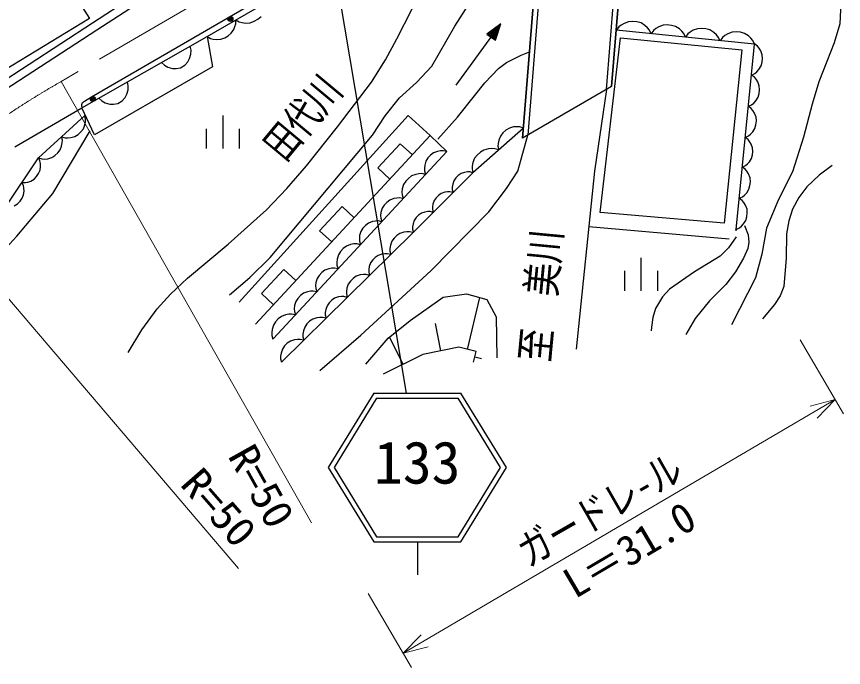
# Model space of a CAD drawing. Units: millimetres, scale not verified. Extents: x 40000 to 680000, y 20000 to 380000.
# Drawn here: x 454968 to 505079, y 240969 to 280400 of the extents above; entities that cross this region are included whole.
import ezdxf
from ezdxf.enums import TextEntityAlignment as Align

# ---------------------------------------------------------------- set-up
doc = ezdxf.new("R2010")
doc.units = ezdxf.units.MM
doc.header["$LTSCALE"] = 1000
doc.linetypes.add('CHAIN', pattern=[18.5, 12, -1.5, 3.5, -1.5])
for name, color, linetype, lineweight in [('M-BGD', 7, 'Continuous', 25), ('M-BMK', 2, 'CHAIN', 13), ('M-STR-HTXT', 7, 'Continuous', 13), ('M-STR-STRC', 7, 'Continuous', 25)]:
    doc.layers.add(name, color=color, linetype=linetype, lineweight=lineweight)
doc.layers.add('M-BMK-HTXT', color=7, linetype='Continuous')
doc.styles.add('ＭＳ ゴシック', font='')
doc.styles.get('ＭＳ ゴシック').set_extended_font_data('MS Gothic')

msp = doc.modelspace()

# ---------------------------------------------------------------- linework, layer by layer
at = {"layer": 'M-BGD'}
for p, q in [((490717, 275974), (492096, 293241)), ((491032, 276156), (492412, 293430)), ((492412, 293430), (491032, 276156)), ((466522, 279191), (485949, 290454)), ((487014, 290191), (485634, 273037)), ((485634, 273037), (487014, 290191)), ((487330, 290381), (485950, 273220)), ((459518, 275535), (484522, 290066)), ((456271, 285245), (459388, 280275)), ((459565, 280022), (462527, 281951)), ((459838, 279603), (462800, 281532)), ((459388, 280275), (451274, 275362)), ((468249, 279961), (468252, 280194)), ((468252, 280194), (468467, 280075)), ((469368, 280112), (469586, 280239)), ((469586, 280239), (469783, 280401)), ((451476, 274747), (459565, 280022)), ((468127, 279613), (468205, 279797)), ((468205, 279797), (468249, 279961)), ((468467, 280075), (468639, 280030)), ((468639, 280030), (468847, 280005)), ((468847, 280005), (469129, 280022)), ((469129, 280022), (469368, 280112)), ((481613, 276252), (484320, 279956)), ((484320, 279956), (483472, 279337)), ((484249, 279859), (483544, 279334)), ((484178, 279762), (483616, 279331)), ((484108, 279665), (483688, 279328)), ((483914, 279163), (484108, 279665)), ((483939, 279095), (484178, 279762)), ((483964, 279027), (484249, 279859)), ((483988, 278960), (484320, 279956)), ((491476, 279767), (491330, 279570)), ((491614, 279879), (491476, 279767)), ((491794, 279988), (491614, 279879)), ((492057, 280088), (491794, 279988)), ((492312, 280104), (492057, 280088)), ((492563, 280079), (492312, 280104)), ((492810, 280012), (492563, 280079)), ((493048, 279861), (492810, 280012)), ((493202, 279719), (493048, 279861)), ((493315, 279581), (493202, 279719)), ((493704, 279668), (493565, 279555)), ((493883, 279776), (493704, 279668)), ((494147, 279876), (493883, 279776)), ((494402, 279893), (494147, 279876)), ((494652, 279867), (494402, 279893)), ((494899, 279800), (494652, 279867)), ((495137, 279650), (494899, 279800)), ((495291, 279507), (495137, 279650)), ((496236, 279665), (495973, 279565)), ((496491, 279681), (496236, 279665)), ((496742, 279656), (496491, 279681)), ((496988, 279589), (496742, 279656)), ((451779, 274347), (459838, 279603)), ((458920, 274868), (466522, 279191)), ((466522, 279191), (466726, 279078)), ((466522, 279191), (466839, 277356)), ((467584, 279113), (467792, 279233)), ((467792, 279233), (467980, 279388)), ((467980, 279388), (468127, 279613)), ((483472, 279337), (483988, 278960)), ((483544, 279334), (483964, 279027)), ((483616, 279331), (483939, 279095)), ((483688, 279328), (483914, 279163)), ((484037, 279568), (483760, 279325)), ((483760, 279325), (483889, 279230)), ((483942, 279439), (483832, 279322)), ((483832, 279322), (483864, 279298)), ((483864, 279298), (483942, 279439)), ((483889, 279230), (484037, 279568)), ((499687, 278725), (491305, 279573)), ((493419, 279359), (493315, 279581)), ((493565, 279555), (493419, 279359)), ((495404, 279369), (495291, 279507)), ((495508, 279148), (495404, 279369)), ((495655, 279344), (495508, 279148)), ((495793, 279457), (495655, 279344)), ((495973, 279565), (495793, 279457)), ((497226, 279438), (496988, 279589)), ((497381, 279296), (497226, 279438)), ((497493, 279158), (497381, 279296)), ((497598, 278936), (497493, 279158)), ((497744, 279132), (497598, 278936)), ((497882, 279245), (497744, 279132)), ((498062, 279354), (497882, 279245)), ((498325, 279454), (498062, 279354)), ((498580, 279470), (498325, 279454)), ((498831, 279445), (498580, 279470)), ((499078, 279377), (498831, 279445)), ((499316, 279227), (499078, 279377)), ((499470, 279084), (499316, 279227)), ((466726, 279078), (466890, 279034)), ((466890, 279034), (467089, 279011)), ((467089, 279011), (467357, 279027)), ((467357, 279027), (467584, 279113)), ((490340, 268524), (491577, 279109)), ((491577, 279109), (498919, 278383)), ((498577, 267499), (499687, 278725)), ((499583, 278946), (499470, 279084)), ((499687, 278725), (499583, 278946)), ((499867, 278612), (499689, 278745)), ((465459, 277850), (465534, 278123)), ((465540, 278356), (465491, 278604)), ((465534, 278123), (465540, 278356)), ((498919, 278383), (497852, 267884)), ((499969, 278488), (499867, 278612)), ((500067, 278325), (499969, 278488)), ((500159, 278087), (500067, 278325)), ((465176, 277459), (465345, 277647)), ((465345, 277647), (465459, 277850)), ((500091, 277407), (500151, 277630)), ((500151, 277630), (500174, 277857)), ((500174, 277857), (500159, 278087)), ((466839, 277356), (459688, 273242)), ((463752, 277616), (463940, 277447)), ((463940, 277447), (464144, 277332)), ((464144, 277332), (464416, 277257)), ((464416, 277257), (464649, 277252)), ((464649, 277252), (464898, 277301)), ((464898, 277301), (465176, 277459)), ((499827, 277051), (499955, 277191)), ((499955, 277191), (500091, 277407)), ((499502, 276854), (499702, 276949)), ((499680, 276722), (499502, 276854)), ((499782, 276597), (499680, 276722)), ((499702, 276949), (499827, 277051)), ((461739, 276195), (461690, 276443)), ((461733, 275962), (461739, 276195)), ((491032, 276156), (485634, 273037)), ((499881, 276435), (499782, 276597)), ((499972, 276196), (499881, 276435)), ((499987, 275966), (499972, 276196)), ((461544, 275486), (461658, 275689)), ((461658, 275689), (461733, 275962)), ((490717, 275974), (489998, 271042)), ((499904, 275516), (499965, 275739)), ((499965, 275739), (499987, 275966)), ((458920, 275071), (458938, 275140)), ((458938, 275140), (458966, 275191)), ((458966, 275191), (459017, 275243)), ((459017, 275243), (459086, 275283)), ((459086, 275283), (459518, 275535)), ((459951, 275454), (460139, 275285)), ((460139, 275285), (460342, 275171)), ((460342, 275171), (460615, 275096)), ((460848, 275090), (461097, 275139)), ((461097, 275139), (461375, 275298)), ((461375, 275298), (461544, 275486)), ((499515, 275058), (499640, 275160)), ((499640, 275160), (499768, 275300)), ((499768, 275300), (499904, 275516)), ((454860, 272500), (458920, 274868)), ((458919, 275013), (458920, 275071)), ((458932, 274951), (458919, 275013)), ((459688, 273242), (458920, 274868)), ((458952, 274916), (458932, 274951)), ((460615, 275096), (460848, 275090)), ((499315, 274963), (499515, 275058)), ((499493, 274831), (499315, 274963)), ((499595, 274706), (499493, 274831)), ((499694, 274544), (499595, 274706)), ((456296, 271841), (459110, 274400)), ((459151, 274180), (459108, 274398)), ((459144, 274019), (459151, 274180)), ((467462, 274397), (467462, 272397)), ((468456, 263101), (478709, 274396)), ((478709, 274396), (480042, 273187)), ((499785, 274306), (499694, 274544)), ((499800, 274075), (499785, 274306)), ((459016, 273595), (459108, 273833)), ((459108, 273833), (459144, 274019)), ((485683, 273645), (482626, 270937)), ((484833, 273639), (484627, 273510)), ((485092, 273709), (484833, 273639)), ((485291, 273725), (485092, 273709)), ((485461, 273715), (485291, 273725)), ((485683, 273645), (485461, 273715)), ((499582, 273409), (499717, 273625)), ((499717, 273625), (499778, 273848)), ((499778, 273848), (499800, 274075)), ((457745, 272902), (457702, 273119)), ((457702, 273119), (457914, 273056)), ((458264, 273066), (458510, 273135)), ((458510, 273135), (458704, 273260)), ((458704, 273260), (458873, 273413)), ((458873, 273413), (459016, 273595)), ((466462, 273597), (466462, 272397)), ((468462, 273597), (468462, 272397)), ((480042, 273187), (469456, 261767)), ((469456, 261767), (480042, 273187)), ((480042, 273187), (481043, 272229)), ((484294, 273162), (484194, 272913)), ((484447, 273351), (484294, 273162)), ((484627, 273510), (484447, 273351)), ((485346, 271042), (485950, 273220)), ((499128, 273072), (499328, 273167)), ((499328, 273167), (499453, 273269)), ((499453, 273269), (499582, 273409)), ((457702, 272555), (457738, 272741)), ((457738, 272741), (457745, 272902)), ((457914, 273056), (458075, 273048)), ((458075, 273048), (458264, 273066)), ((478225, 272697), (476865, 271230)), ((478958, 272017), (478225, 272697)), ((484154, 272717), (484143, 272548)), ((484194, 272913), (484154, 272717)), ((499297, 272947), (499128, 273072)), ((499393, 272829), (499297, 272947)), ((499487, 272675), (499393, 272829)), ((499573, 272449), (499487, 272675)), ((457298, 271982), (457467, 272135)), ((457467, 272135), (457610, 272317)), ((457610, 272317), (457702, 272555)), ((481043, 272229), (470540, 260892)), ((480239, 272144), (480056, 272003)), ((480478, 272234), (480239, 272144)), ((480665, 272268), (480478, 272234)), ((480826, 272274), (480665, 272268)), ((481043, 272229), (480826, 272274)), ((483077, 272177), (482888, 272010)), ((483293, 272313), (483077, 272177)), ((483565, 272386), (483293, 272313)), ((483775, 272403), (483565, 272386)), ((483953, 272392), (483775, 272403)), ((484186, 272318), (483953, 272392)), ((484143, 272548), (484186, 272318)), ((499566, 272016), (499588, 272231)), ((499588, 272231), (499573, 272449)), ((454292, 268857), (456296, 271841)), ((456296, 271841), (456508, 271777)), ((456388, 271656), (456299, 271846)), ((456418, 271506), (456388, 271656)), ((456508, 271777), (456669, 271770)), ((456669, 271770), (456859, 271788)), ((456859, 271788), (457104, 271857)), ((457104, 271857), (457298, 271982)), ((479774, 271642), (479703, 271398)), ((479901, 271835), (479774, 271642)), ((480056, 272003), (479901, 271835)), ((482727, 271811), (482622, 271550)), ((482888, 272010), (482727, 271811)), ((499381, 271600), (499509, 271805)), ((499509, 271805), (499566, 272016)), ((456396, 271086), (456427, 271326)), ((456427, 271326), (456418, 271506)), ((476865, 271230), (477598, 270551)), ((479703, 271398), (479683, 271209)), ((479683, 271209), (479690, 271048)), ((482580, 271344), (482569, 271166)), ((482569, 271166), (482614, 270926)), ((482622, 271550), (482580, 271344)), ((498951, 271281), (499141, 271371)), ((499129, 271149), (498951, 271281)), ((499231, 271024), (499129, 271149)), ((499141, 271371), (499259, 271468)), ((499259, 271468), (499381, 271600)), ((456035, 270548), (456185, 270708)), ((456185, 270708), (456306, 270887)), ((456306, 270887), (456396, 271086)), ((478906, 270746), (478713, 270597)), ((479157, 270840), (478906, 270746)), ((482626, 270937), (479000, 267311)), ((479354, 270876), (479157, 270840)), ((479523, 270883), (479354, 270876)), ((479751, 270835), (479523, 270883)), ((479690, 271048), (479751, 270835)), ((481593, 270624), (481472, 270456)), ((481737, 270768), (481593, 270624)), ((481905, 270888), (481737, 270768)), ((482122, 270961), (481905, 270888)), ((482290, 270985), (482122, 270961)), ((482434, 270985), (482290, 270985)), ((482626, 270937), (482434, 270985)), ((484663, 269975), (485346, 271042)), ((489998, 271042), (488888, 260243)), ((499330, 270862), (499231, 271024)), ((499421, 270624), (499330, 270862)), ((499436, 270393), (499421, 270624)), ((455385, 270161), (455296, 270351)), ((455296, 270351), (455505, 270340)), ((455414, 270011), (455385, 270161)), ((455505, 270340), (455655, 270370)), ((455655, 270370), (455825, 270429)), ((455825, 270429), (456035, 270548)), ((478416, 270218), (478341, 269960)), ((478550, 270421), (478416, 270218)), ((478713, 270597), (478550, 270421)), ((481400, 270239), (481376, 270071)), ((481472, 270456), (481400, 270239)), ((499353, 269943), (499414, 270166)), ((499414, 270166), (499436, 270393)), ((455393, 269592), (455424, 269831)), ((455424, 269831), (455414, 270011)), ((478341, 269960), (478321, 269761)), ((478321, 269761), (478327, 269592)), ((480703, 269686), (480535, 269566)), ((480920, 269759), (480703, 269686)), ((481088, 269783), (480920, 269759)), ((481232, 269783), (481088, 269783)), ((481424, 269734), (481232, 269783)), ((481376, 270071), (481376, 269927)), ((481376, 269927), (481424, 269734)), ((483596, 268566), (484663, 269975)), ((499089, 269587), (499217, 269727)), ((499217, 269727), (499353, 269943)), ((455032, 269054), (455182, 269213)), ((455182, 269213), (455302, 269393)), ((455302, 269393), (455393, 269592)), ((477406, 269142), (477251, 268975)), ((477589, 269283), (477406, 269142)), ((477827, 269373), (477589, 269283)), ((478014, 269407), (477827, 269373)), ((478175, 269413), (478014, 269407)), ((478392, 269368), (478175, 269413)), ((478327, 269592), (478392, 269368)), ((480270, 269254), (480198, 269037)), ((480391, 269422), (480270, 269254)), ((480535, 269566), (480391, 269422)), ((498764, 269390), (498964, 269485)), ((498942, 269258), (498764, 269390)), ((499044, 269133), (498942, 269258)), ((498964, 269485), (499089, 269587)), ((499143, 268971), (499044, 269133)), ((454822, 268935), (455032, 269054)), ((474696, 268891), (473336, 267424)), ((475429, 268211), (474696, 268891)), ((477124, 268782), (477053, 268537)), ((477251, 268975), (477124, 268782)), ((480198, 269037), (480174, 268869)), ((480174, 268869), (480174, 268725)), ((480174, 268725), (480222, 268532)), ((499234, 268733), (499143, 268971)), ((499249, 268502), (499234, 268733)), ((477053, 268537), (477033, 268348)), ((477033, 268348), (477039, 268187)), ((477039, 268187), (477101, 267974)), ((479189, 268220), (479068, 268052)), ((479333, 268364), (479189, 268220)), ((479501, 268484), (479333, 268364)), ((479717, 268556), (479501, 268484)), ((479886, 268580), (479717, 268556)), ((480030, 268580), (479886, 268580)), ((480222, 268532), (480030, 268580)), ((480096, 265024), (483596, 268566)), ((497852, 267884), (490340, 268524)), ((499166, 268052), (499227, 268275)), ((499227, 268275), (499249, 268502)), ((476115, 267748), (475960, 267581)), ((476297, 267889), (476115, 267748)), ((476536, 267979), (476297, 267889)), ((476723, 268013), (476536, 267979)), ((476884, 268019), (476723, 268013)), ((477101, 267974), (476884, 268019)), ((478996, 267835), (478972, 267667)), ((478972, 267667), (478972, 267523)), ((479068, 268052), (478996, 267835)), ((489652, 267672), (498150, 266937)), ((498778, 267594), (498902, 267696)), ((498902, 267696), (499031, 267836)), ((499031, 267836), (499166, 268052)), ((479000, 267311), (471040, 259475)), ((473336, 267424), (474069, 266744)), ((475761, 267143), (475742, 266954)), ((475833, 267388), (475761, 267143)), ((475960, 267581), (475833, 267388)), ((478005, 267130), (477842, 266970)), ((478194, 267263), (478005, 267130)), ((478436, 267342), (478194, 267263)), ((478625, 267367), (478436, 267342)), ((478786, 267366), (478625, 267367)), ((479000, 267311), (478786, 267366)), ((478972, 267523), (479020, 267330)), ((498535, 267457), (498577, 267499)), ((498535, 267457), (498546, 267454)), ((498546, 267454), (498554, 267454)), ((498554, 267454), (498564, 267455)), ((498564, 267455), (498577, 267460)), ((498577, 267499), (498778, 267594)), ((498577, 267460), (498587, 267467)), ((498587, 267467), (498595, 267475)), ((498595, 267475), (498602, 267485)), ((498602, 267485), (498607, 267498)), ((498608, 267516), (498605, 267527)), ((498607, 267498), (498608, 267508)), ((498608, 267508), (498608, 267516)), ((475412, 266622), (475215, 266586)), ((475581, 266628), (475412, 266622)), ((475810, 266580), (475581, 266628)), ((475742, 266954), (475748, 266793)), ((475748, 266793), (475810, 266580)), ((477706, 266783), (477624, 266542)), ((477842, 266970), (477706, 266783)), ((474608, 266166), (474475, 265963)), ((474771, 266342), (474608, 266166)), ((474964, 266491), (474771, 266342)), ((475215, 266586), (474964, 266491)), ((477596, 266354), (477594, 266193)), ((477594, 266193), (477646, 265978)), ((477624, 266542), (477596, 266354)), ((474399, 265706), (474379, 265507)), ((474475, 265963), (474399, 265706)), ((476549, 265656), (476421, 265478)), ((476703, 265807), (476549, 265656)), ((476882, 265933), (476703, 265807)), ((477112, 266007), (476882, 265933)), ((477290, 266031), (477112, 266007)), ((477443, 266030), (477290, 266031)), ((477646, 265978), (477443, 266030)), ((492801, 265787), (492801, 263787)), ((473885, 265118), (473647, 265029)), ((474072, 265152), (473885, 265118)), ((474233, 265159), (474072, 265152)), ((474450, 265113), (474233, 265159)), ((474379, 265507), (474385, 265337)), ((474385, 265337), (474450, 265113)), ((476342, 265250), (476315, 265072)), ((476421, 265478), (476342, 265250)), ((471167, 265084), (469807, 263617)), ((471900, 264404), (471167, 265084)), ((473309, 264720), (473182, 264527)), ((473464, 264887), (473309, 264720)), ((473647, 265029), (473464, 264887)), ((475557, 264668), (475368, 264535)), ((475800, 264746), (475557, 264668)), ((475988, 264772), (475800, 264746)), ((475828, 261097), (480096, 265024)), ((476149, 264771), (475988, 264772)), ((476364, 264715), (476149, 264771)), ((476315, 265072), (476314, 264919)), ((476314, 264919), (476364, 264715)), ((491801, 264987), (491801, 263787)), ((493801, 264987), (493801, 263787)), ((473111, 264282), (473091, 264093)), ((473091, 264093), (473097, 263932)), ((473182, 264527), (473111, 264282)), ((475070, 264188), (474987, 263947)), ((475205, 264375), (475070, 264188)), ((475368, 264535), (475205, 264375)), ((469807, 263617), (470541, 262937)), ((472356, 263635), (472173, 263493)), ((472594, 263725), (472356, 263635)), ((472781, 263759), (472594, 263725)), ((472942, 263765), (472781, 263759)), ((473159, 263719), (472942, 263765)), ((473097, 263932), (473159, 263719)), ((474959, 263759), (474957, 263598)), ((474957, 263598), (475009, 263382)), ((474987, 263947), (474959, 263759)), ((480822, 263395), (482230, 263608)), ((482230, 263608), (483468, 263266)), ((471891, 263133), (471819, 262888)), ((472018, 263326), (471891, 263133)), ((472173, 263493), (472018, 263326)), ((474066, 263212), (473912, 263060)), ((474245, 263337), (474066, 263212)), ((474475, 263412), (474245, 263337)), ((474653, 263436), (474475, 263412)), ((474806, 263435), (474653, 263436)), ((475009, 263382), (474806, 263435)), ((478815, 261986), (480822, 263395)), ((482294, 260236), (483049, 263382)), ((483468, 263266), (484023, 262199)), ((471819, 262888), (471800, 262699)), ((471800, 262699), (471806, 262538)), ((473705, 262654), (473679, 262476)), ((473784, 262883), (473705, 262654)), ((473912, 263060), (473784, 262883)), ((470830, 262088), (470666, 261912)), ((471022, 262237), (470830, 262088)), ((471273, 262331), (471022, 262237)), ((471470, 262367), (471273, 262331)), ((471640, 262373), (471470, 262367)), ((471868, 262326), (471640, 262373)), ((471806, 262538), (471868, 262326)), ((473163, 262151), (472920, 262072)), ((473351, 262176), (473163, 262151)), ((473512, 262175), (473351, 262176)), ((473727, 262120), (473512, 262175)), ((473679, 262476), (473677, 262324)), ((473677, 262324), (473727, 262120)), ((484023, 262199), (484065, 259724)), ((470533, 261708), (470458, 261451)), ((470666, 261912), (470533, 261708)), ((472433, 261592), (472350, 261351)), ((472568, 261779), (472433, 261592)), ((472731, 261939), (472568, 261779)), ((472920, 262072), (472731, 261939)), ((477492, 260919), (478815, 261986)), ((480672, 260151), (480348, 261806)), ((470458, 261451), (470437, 261252)), ((470437, 261252), (470443, 261082)), ((470443, 261082), (470509, 260858)), ((472322, 261163), (472320, 261002)), ((472350, 261351), (472322, 261163)), ((473352, 258963), (475828, 261097)), ((471377, 260607), (471214, 260447)), ((471566, 260739), (471377, 260607)), ((471808, 260818), (471566, 260739)), ((471997, 260843), (471808, 260818)), ((472158, 260842), (471997, 260843)), ((472373, 260787), (472158, 260842)), ((472320, 261002), (472373, 260787)), ((476126, 259340), (477492, 260919)), ((478389, 259340), (477568, 260980)), ((471079, 260260), (470996, 260018)), ((471214, 260447), (471079, 260260)), ((481761, 260364), (479584, 259937)), ((482828, 260108), (481761, 260364)), ((482657, 259468), (482828, 260108)), ((470968, 259831), (470966, 259669)), ((470966, 259669), (471018, 259454)), ((470996, 260018), (470968, 259831)), ((479584, 259937), (477194, 258742)), ((482742, 259788), (483150, 259679))]:
    msp.add_line(p, q, dxfattribs=at)
for points in [[(461729, 260041), (462565, 261413), (463494, 262700), (464296, 263584), (465319, 264542), (467784, 266604), (470109, 268694), (471356, 269988), (472532, 271352), (474427, 273712), (476469, 276434), (477326, 277784), (478011, 279045), (478927, 280830), (479946, 282544), (480633, 283477), (481560, 284530), (483168, 286035), (484792, 287725), (486004, 289690)], [(467877, 263548), (469097, 264586), (470345, 265806), (476545, 273206), (477311, 274388), (478175, 275482), (479212, 276410), (480137, 277401), (481531, 279817), (482953, 282084), (483638, 283055), (484429, 283971), (484855, 284368), (485366, 284681), (485694, 284759), (486300, 284739), (486414, 284726)], [(504945, 281689), (504855, 279953), (504516, 278811), (504070, 277683), (503585, 276437), (503180, 275094), (502661, 273089), (501992, 270991), (501151, 269316), (500423, 267584), (500132, 266007), (499749, 264574), (498301, 261726)], [(480493, 272975), (481698, 274310), (482726, 275598), (483341, 276394), (484174, 277250), (484668, 277609), (485550, 278065), (486050, 278258)], [(452752, 264663), (454984, 267098), (457162, 269671), (459426, 273481)], [(504404, 271381), (503597, 270789), (502853, 270088), (502370, 269442), (501996, 268728), (501761, 268031), (501619, 267240), (501601, 265767), (501456, 264051), (501234, 263491), (500899, 262950), (500169, 262090)], [(499076, 267738), (499301, 267170), (499351, 266726), (499275, 266341), (499025, 265773), (498527, 264940), (497945, 264172), (496960, 263174), (496087, 262104), (495523, 261134)], [(498575, 267054), (498112, 266396), (497601, 265877), (496056, 264931), (494545, 263889), (494112, 263413), (493694, 262721), (493519, 262170), (493443, 261574), (493428, 261361)]]:
    msp.add_lwpolyline(points, dxfattribs=at)
for centre, radius in [((467928, 280249), 150), ((467928, 280249), 90), ((467928, 280249), 30), ((459594, 275405), 150), ((459594, 275405), 90), ((459594, 275405), 30)]:
    msp.add_circle(centre, radius, dxfattribs=at)
at = {"layer": 'M-BMK'}
msp.add_line((486344, 293183), (457680, 276466), dxfattribs=at)
msp.add_arc((482313, 232955), 50000, 119.5156, 132.1625, dxfattribs=at)
at = {"layer": 'M-STR-HTXT'}
for p, q in [((457680, 276466), (472844, 249727)), ((468418, 246966), (448752, 270017)), ((505079, 256330), (502446, 260816)), ((478400, 241831), (504573, 257192)), ((503067, 256795), (504573, 257192)), ((504573, 257192), (503492, 256071)), ((476274, 245454), (478907, 240969)), ((478400, 241831), (479481, 242953)), ((479907, 242228), (478400, 241831))]:
    msp.add_line(p, q, dxfattribs=at)
at = {"layer": 'M-STR-STRC'}
for p, q in [((474226, 283404), (478586, 257585)), ((476620, 257585), (473856, 253085)), ((476620, 257585), (481892, 257585)), ((484656, 253085), (481892, 257585)), ((476788, 257285), (474208, 253085)), ((476788, 257285), (481725, 257285)), ((484304, 253085), (481725, 257285)), ((473856, 253085), (476620, 248585)), ((474208, 253085), (476788, 248885)), ((481725, 248885), (484304, 253085)), ((481892, 248585), (484656, 253085)), ((476620, 248585), (481892, 248585)), ((476788, 248885), (481725, 248885)), ((479256, 248585), (479256, 246585))]:
    msp.add_line(p, q, dxfattribs=at)

# ---------------------------------------------------------------- texts
at = {"layer": 'M-BMK-HTXT', "style": 'ＭＳ ゴシック'}
for s, rotation, width, p in [('田代川', 50.2, 0.75, (471624, 271189)), ('至\u3000美川', 84.6, 0.8, (487809, 259370))]:
    msp.add_text(s, height=1833, rotation=rotation, dxfattribs=dict(at, width=width)).set_placement(p, align=Align.BOTTOM_LEFT)
at = {"layer": 'M-STR-HTXT', "style": 'ＭＳ ゴシック'}
for s, rotation, width, p in [('R=50', 299.2, 1.05, (467255, 253523)), ('ガードレ-ル', 29.8, 0.8, (486259, 246534)), ('R=50', 311.2, 1.05, (464406, 251671))]:
    msp.add_text(s, height=1833, rotation=rotation, dxfattribs=dict(at, width=width)).set_placement(p, align=Align.BOTTOM_LEFT)
msp.add_text('L＝31.0', height=1833, rotation=30.5, dxfattribs=at).set_placement((489085, 244623), align=Align.BOTTOM_LEFT)
at = {"layer": 'M-STR-STRC', "style": 'ＭＳ ゴシック'}
msp.add_text('133', height=2566, dxfattribs=at).set_placement((476631, 251335), align=Align.BOTTOM_LEFT)

doc.saveas('drawing.dxf')
